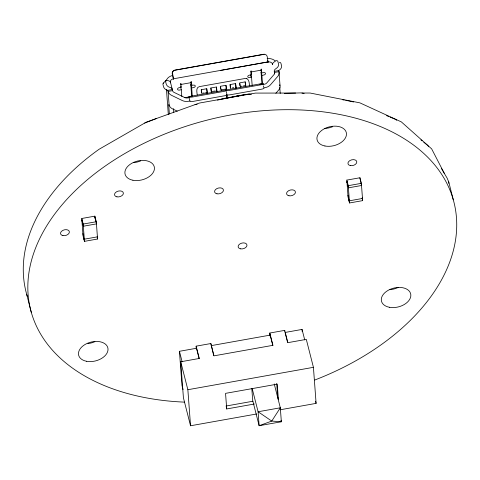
<?xml version="1.0" encoding="UTF-8"?>
<svg xmlns="http://www.w3.org/2000/svg" width="480" height="480" viewBox="0 0 480 480"><rect width="100%" height="100%" fill="white"/><g stroke="black" fill="none" stroke-linecap="round" stroke-linejoin="round"><path stroke-width="0.72" d="M275.844 93.312L278.724 89.976A8.292 6.312 -4.2 0 0 280.146 86.424L279.894 85.068A4.524 0.39 79.9 0 0 279.654 85.926M163.272 83.22L165.942 80.46M226.992 94.926L226.818 95.082A3.018 0.582 -9.1 0 1 224.436 95.802L193.38 101.34A3.018 0.582 -9.1 0 1 190.068 101.334L189.012 97.674A4.374 0.378 79.9 0 1 189.156 96.642L189.366 96.954A3.018 0.582 -9.1 0 0 192.678 96.96L223.728 91.422A3.018 0.582 -9.1 0 0 226.11 90.702L225.972 90.072A4.374 0.378 79.9 0 0 225.798 90.54M274.662 73.86L274.278 71.352L278.718 70.566L279.936 69.642A3.018 1.932 -59.8 0 0 281.55 65.748L280.98 63.51A3.018 1.932 -59.8 0 0 279.396 62.4M144.63 123.084L156.672 118.428M195 104.652L197.172 104.214M217.416 100.104L245.502 94.404L251.478 94.242M262.632 54.594L174.642 70.284A3.018 3 62.1 0 0 172.224 73.776L173.382 78.816A4.524 0.39 79.9 0 1 173.412 79.458M274.278 71.352A3.84 2.472 -14.3 0 1 275.664 68.856L276.936 67.896A3.018 1.932 -59.8 0 0 278.55 64.002L277.98 61.764A3.018 1.932 -59.8 0 0 275.226 61.176L273.954 62.142A3.84 2.472 -14.3 0 0 272.568 64.638A3.834 2.916 -4.2 0 0 268.014 61.944L173.382 78.816A3.834 2.916 -4.2 0 0 170.544 82.836A3.84 2.472 -14.3 0 0 168.828 80.886L167.448 80.4A3.018 1.602 44 0 0 165.648 81.798L166.218 84.036A3.018 1.602 44 0 0 169.158 87.114L170.538 87.606A3.84 2.472 -14.3 0 1 172.254 89.55L172.53 90.63A3.768 2.868 -4.2 0 0 173.916 92.31L184.764 97.578A3.768 2.868 -4.2 0 0 187.584 97.932L189.012 97.674M180.78 84.486L191.13 82.638M251.016 71.958L261.366 70.116M191.688 96.45L190.806 84.552L192.042 84.33M180.702 84.432A4.524 0.39 79.9 0 0 180.864 84.036L180.84 83.388L181.134 87.318L179.28 87.648A1.884 1.212 -14.3 0 0 177.528 89.196A1.884 1.212 -14.3 0 0 179.466 90.084L181.314 89.754L180.63 87.066M190.626 82.116L191.484 85.47L193.332 85.14A1.884 1.212 -14.3 0 1 195.27 86.028A1.884 1.212 -14.3 0 1 193.512 87.582L191.664 87.912L192.27 96.09M250.836 71.718A4.524 0.39 79.9 0 0 251.1 71.508L251.076 70.866L251.37 74.79L249.516 75.12A1.884 1.212 -14.3 0 0 247.758 76.668A1.884 1.212 -14.3 0 0 249.702 77.562L251.55 77.232L250.866 74.544M260.862 69.588L261.72 72.948L263.568 72.618A1.884 1.212 -14.3 0 1 265.506 73.506A1.884 1.212 -14.3 0 1 263.748 75.054L261.9 75.384L262.506 83.562M163.674 83.034A3.018 1.602 44 0 0 162.984 84.552L163.554 86.79A3.018 1.602 44 0 0 166.494 89.868L167.82 90.342L172.254 89.55M172.53 90.63L168.096 91.422L169.116 105.18L169.56 106.146A8.292 6.312 -4.2 0 0 172.59 108.9L177.252 111.162M201.48 92.634L201.264 89.706L206.73 88.734L207.45 92.922M211.092 90.918L210.87 87.996L216.342 87.018L217.062 91.206M226.668 89.49L225.954 85.302L220.482 86.28L221.202 90.468M230.31 87.492L230.094 84.564L235.566 83.592L236.28 87.78M245.892 86.064L245.178 81.876L239.706 82.854L240.42 87.042M202.86 93.138L204.228 92.898M205.596 92.652L206.964 92.406L207.156 93.294M211.104 91.668L215.208 90.936M221.4 89.832L226.188 88.98L226.41 90.06M232.38 87.876L233.748 87.63M240.624 86.406L241.992 86.16M243.36 85.92L245.412 85.554L245.634 86.628M189.054 96.576L225.876 90.006M226.17 89.958L262.986 83.388M184.788 97.68L190.998 96.57M259.854 84.294L261.234 84.048M262.944 84.492L264.372 84.24A3.768 2.868 -4.2 0 0 266.772 82.95L274.098 74.46A3.768 2.868 -4.2 0 0 274.554 72.432L278.994 71.64L278.718 70.566M189.864 101.034L188.442 101.286A8.292 6.312 -4.2 0 1 182.232 100.512L171.582 95.346A8.292 6.312 -4.2 0 1 168.096 91.422L167.82 90.342M221.91 98.778L226.938 97.878L226.686 94.47M249.264 93.9L227.232 97.83L227.034 95.1M81.762 218.484L94.866 216.15L96.288 221.73L97.572 239.016L84.468 241.35L83.046 235.776L81.762 218.484L83.184 224.064L84.468 241.35M83.184 224.064L96.288 221.73M346.83 180.102L359.94 177.762L361.362 183.342L362.646 200.628L349.536 202.968L348.114 197.388L346.83 180.102L348.252 185.682L349.536 202.968M348.252 185.682L361.362 183.342M196.308 348.528L196.134 346.164L210.84 343.542L213.978 355.842L272.934 345.324L269.802 333.03L284.7 330.372L287.838 342.666L306.3 339.378L313.428 367.326L316.104 403.374L280.128 409.788M183.042 389.586L181.974 385.398L179.442 351.3L196.494 348.258M211.2 345.636L270.156 335.118L270.264 336.552M304.722 339.912L302.046 329.43L285.06 332.46L287.556 342.246M256.626 413.982L190.542 425.766L183.42 397.812L180.738 361.77L199.272 358.464L196.134 346.164M190.542 425.766L187.866 389.718L313.428 367.326M225.972 406.044L252.918 401.238M226.344 407.496L226.71 408.948L254.382 404.016M220.698 70.38L268.014 61.896M284.406 93.348L301.116 92.898L304.158 93.402M295.632 93.048L255.408 93.09L199.494 103.038L146.178 122.196L99.108 149.25A218.394 140.382 -14.3 0 0 27.324 296.466M301.968 93.036L310.122 93.03L359.898 102.858L401.352 121.902L431.652 148.872L444.336 173.406M342.798 99.828L344.256 100.074M345.714 100.314L353.652 101.976M249.45 85.938C249.396 83.22 249.12 77.976 245.178 78.462L199.398 86.622C195.624 87.336 196.974 92.55 197.25 94.992M227.286 94.878L227.61 94.938A3.018 0.582 -9.1 0 0 230.346 94.752L261.402 89.214A3.018 0.582 -9.1 0 0 264 88.152L263.802 87.846L265.224 87.594A8.292 6.312 -4.2 0 0 270.516 84.768L277.722 76.422A8.292 6.312 -4.2 0 0 278.994 71.64L280.014 85.404M246.306 78.48L246.81 78.624M386.586 115.65L388.644 116.502M390.018 117.072L395.502 119.352L396.66 120.288M420.918 139.908L422.076 140.838M423.804 142.242L427.848 145.512L428.598 146.778M441.336 168.336L447.114 178.104L448.734 181.92L453.294 199.812M169.116 105.18L168.996 104.844A4.524 0.39 79.9 0 0 168.756 105.702L169.368 113.928M360.318 179.646L361.518 185.502L348.414 187.842L347.028 181.26L347.148 182.88L346.992 182.262M362.076 198.024L362.646 200.628M347.952 195.228L349.338 201.804L349.218 200.184L349.38 200.808L362.484 198.468L362.328 197.85L362.448 199.47M267.672 60.6L268.014 61.944A4.524 0.39 79.9 0 1 268.044 62.586M261.9 75.384L261.042 72.024L261.924 83.922M263.286 85.836L263.628 87.18M250.854 72.78L251.37 74.79M315.558 401.226L316.104 403.374M226.296 91.728L226.812 93.744M226.704 97.518L226.992 98.634M226.41 97.566L226.698 98.688M269.874 334.002L272.832 345.6M274.242 383.97L280.314 407.796L281.352 421.764L259.134 425.724L252.69 400.458L251.82 388.692M280.986 420.318L281.352 421.764L271.752 421.074L259.134 425.724L258.096 411.756L252.21 388.656M190.806 84.552L191.664 87.912M180.786 85.974L181.134 87.318M170.508 82.41L172.218 89.124M213.696 355.416L210.84 343.542M196.206 347.136L199.164 358.74M179.442 351.3L182.112 361.782M180.738 361.77L187.866 389.718M97.218 237.618L97.572 239.016M81.924 220.644L82.08 221.268L81.96 219.648L83.346 226.224L96.45 223.89L95.064 217.308L95.148 218.388M82.884 233.61L84.27 240.192L84.15 238.572L84.306 239.19L97.416 236.856L97.254 236.232L97.374 237.858M26.706 294.372L31.266 312.258M235.8 87.264L236.052 88.536M216.576 90.696L216.828 91.962M230.094 84.564L230.808 88.752M210.87 87.996L211.59 92.184M201.264 89.706L201.978 93.894M359.94 177.762L360.042 179.202M302.046 329.43L302.214 331.656M279.768 87.42L280.212 93.402M284.7 330.372L284.772 331.344M261.72 72.948L261.426 69.018L261.456 69.66A4.524 0.39 79.9 0 1 261.186 69.876M276.684 383.46L277.674 396.822L278.412 399.732L277.254 384.144L225.552 393.36L226.71 408.948M251.55 77.232L252.156 85.41M250.8 75.36L250.914 76.848M269.802 333.03L269.982 335.43M245.178 81.876L245.502 86.262M239.76 83.58L239.922 85.776M235.566 83.592L235.89 87.978M225.954 85.302L226.278 89.694M226.698 97.38L226.794 98.628M226.398 94.746L226.506 96.216M220.536 87.012L220.704 89.202M216.342 87.018L216.672 91.404M206.73 88.734L207.06 93.12M191.484 85.47L191.19 81.546L191.22 82.188A4.524 0.39 79.9 0 1 190.95 82.398M181.314 89.754L181.812 96.45M173.382 78.768L173.382 78.816A8.934 0.774 79.9 0 0 172.59 73.584A3.018 3 62.1 0 1 175.008 70.092L263.73 54.27A3.018 3 62.1 0 1 267.222 56.706A8.934 0.774 79.9 0 1 268.014 61.938M173.472 108.648L173.748 112.386M166.458 89.436L168.324 114.57M94.866 216.15L95.028 218.31M448.734 181.92L448.842 183.384M140.64 160.926A15.06 9.684 -14.3 0 1 133.536 162.624M332.676 126.684A15.06 9.684 -14.3 0 1 324.792 128.424M398.334 287.37A15.06 9.684 -14.3 0 1 389.94 289.65M94.872 341.676A15.06 9.684 -14.3 0 1 87.894 343.584M184.476 402.126A218.394 140.382 -14.3 0 1 64.158 202.368A218.394 140.382 -14.3 0 1 411.372 143.472A218.394 140.382 -14.3 0 1 314.754 380.028M267.162 58.584A9.078 6.912 -4.2 0 1 275.124 60.84M166.092 81.072A9.078 6.912 -4.2 0 1 172.53 75.462M263.364 54.462A3.018 3 62.1 0 1 264.144 54.426M235.176 96.66A2.412 1.548 -14.3 0 1 235.536 96.456M235.938 96.288A2.412 1.548 -14.3 0 1 237.984 96.216M227.262 98.076A2.412 1.548 -14.3 0 1 226.668 97.752M236.022 96.468A2.112 1.356 -14.3 0 1 237.81 96.402M262.914 83.772A4.374 0.378 79.9 0 1 263.088 83.454L263.298 83.772A3.018 0.582 -9.1 0 1 260.694 84.828L229.644 90.366A3.018 0.582 -9.1 0 1 226.908 90.558L226.266 90.024A4.374 0.378 79.9 0 0 226.128 91.056M227.148 97.77A2.112 1.356 -14.3 0 1 226.914 97.608M280.314 407.796L271.752 421.074L258.096 411.756L280.314 407.796M132.906 180.234A15.06 9.684 -14.3 0 0 154.434 167.844A15.06 9.684 -14.3 0 0 131.652 163.362A15.06 9.684 -14.3 0 0 132.906 180.234M324.942 145.992A15.06 9.684 -14.3 0 0 346.47 133.602A15.06 9.684 -14.3 0 0 323.688 129.114A15.06 9.684 -14.3 0 0 324.942 145.992M389.31 307.26A15.06 9.684 -14.3 0 0 410.838 294.87A15.06 9.684 -14.3 0 0 388.056 290.388A15.06 9.684 -14.3 0 0 389.31 307.26M86.484 361.266A15.06 9.684 -14.3 0 0 108.012 348.876A15.06 9.684 -14.3 0 0 85.23 344.388A15.06 9.684 -14.3 0 0 86.484 361.266M288.972 195.774A4.518 2.904 -14.3 0 0 295.434 192.06A4.518 2.904 -14.3 0 0 288.6 190.716A4.518 2.904 -14.3 0 0 288.972 195.774M62.928 235.596A4.518 2.904 -14.3 0 0 69.384 231.876A4.518 2.904 -14.3 0 0 62.55 230.532A4.518 2.904 -14.3 0 0 62.928 235.596M240.528 248.838A4.518 2.904 -14.3 0 0 246.99 245.118A4.518 2.904 -14.3 0 0 240.156 243.774A4.518 2.904 -14.3 0 0 240.528 248.838M116.928 196.842A4.518 2.904 -14.3 0 0 123.384 193.128A4.518 2.904 -14.3 0 0 116.55 191.784A4.518 2.904 -14.3 0 0 116.928 196.842M350.346 165.582A4.518 2.904 -14.3 0 0 356.802 161.868A4.518 2.904 -14.3 0 0 349.968 160.518A4.518 2.904 -14.3 0 0 350.346 165.582M216.984 193.806A4.518 2.904 -14.3 0 0 223.44 190.092A4.518 2.904 -14.3 0 0 216.606 188.742A4.518 2.904 -14.3 0 0 216.984 193.806"/></g></svg>
